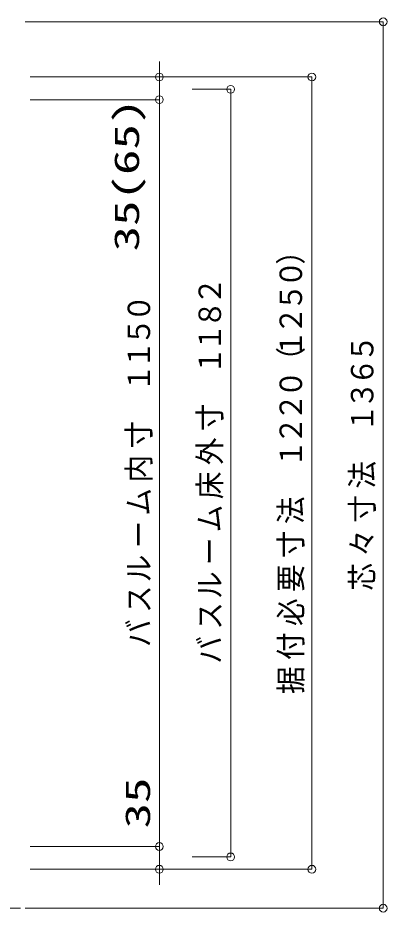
# Model space of a CAD drawing. Units: millimetres on the paper. Extents: x -305 to 305, y -152 to 152.
# Drawn here: x -74.1 to -45.6, y 3.5 to 72.4 of the extents above; entities that cross this region are included whole.
import ezdxf
from ezdxf.enums import TextEntityAlignment as Align

# ---------------------------------------------------------------- set-up
doc = ezdxf.new("R2010")
doc.units = ezdxf.units.MM
doc.linetypes.add('LONG_CHAIN', pattern=[21, 18, -1, 1, -1])
doc.layers.add('0-0_0', color=7, linetype='Continuous', lineweight=9)
doc.layers.add('0-1_VIEW0001', color=7, linetype='Continuous', lineweight=9)
doc.styles.add('ＭＳ ゴシック', font='')
doc.styles.get('ＭＳ ゴシック').set_extended_font_data('MS Gothic')

# ---------------------------------------------------------------- blocks, each defined once
blk = doc.blocks.new('_ORIGIN')
at = {"layer": '0-0_0'}
blk.add_line((0, 0), (-1, 0), dxfattribs=at)
blk.add_circle((0, 0), 0.5, dxfattribs=at)

msp = doc.modelspace()

# ---------------------------------------------------------------- linework, layer by layer
at = {"layer": '0-1_VIEW0001'}
for p, q in [((-73.519, 72.093), (-45.934, 72.093)), ((-45.934, 4.443), (-45.934, 71.493)), ((-63.183, 68.443), (-63.183, 69.043)), ((-73.144, 67.843), (-51.433, 67.843)), ((-53.974, 67.843), (-63.183, 67.843)), ((-63.183, 66.093), (-63.183, 67.843)), ((-60.644, 66.893), (-57.684, 66.893)), ((-51.433, 67.243), (-51.433, 7.443)), ((-57.684, 8.393), (-57.684, 66.293)), ((-73.144, 66.093), (-63.184, 66.093)), ((-63.184, 9.193), (-63.184, 65.493)), ((-63.183, 66.093), (-63.183, 54.274)), ((-63.183, 65.493), (-63.183, 64.893)), ((-63.182, 8.593), (-63.182, 14.031)), ((-63.182, 9.193), (-63.182, 9.793)), ((-73.144, 8.593), (-63.184, 8.593)), ((-63.182, 6.843), (-63.182, 8.593)), ((-60.644, 7.793), (-57.684, 7.793)), ((-73.144, 6.843), (-51.433, 6.843)), ((-53.974, 6.843), (-63.183, 6.843)), ((-63.182, 6.243), (-63.182, 5.643)), ((-73.519, 3.843), (-45.934, 3.843))]:
    msp.add_line(p, q, dxfattribs=at)
at = {"layer": '0-1_VIEW0001', "linetype": 'LONG_CHAIN'}
msp.add_line((-73.87, 3.843), (-124.633, 3.843), dxfattribs=at)

# ---------------------------------------------------------------- block references
at = {"layer": '0-1_VIEW0001', "xscale": 0.6, "yscale": 0.6}
for p, rotation in [((-45.934, 72.093), 90), ((-63.183, 67.843), 270), ((-51.433, 67.843), 90), ((-57.684, 66.893), 90), ((-63.184, 66.093), 90), ((-63.183, 66.093), 90), ((-63.184, 8.593), 270), ((-63.182, 8.593), 270), ((-57.684, 7.793), 270), ((-63.182, 6.843), 90), ((-51.433, 6.843), 270), ((-45.934, 3.843), 270)]:
    msp.add_blockref('_ORIGIN', p, dxfattribs=dict(at, rotation=rotation))

# ---------------------------------------------------------------- texts
at = {"layer": '0-1_VIEW0001', "style": 'ＭＳ ゴシック'}
for s, height, width, p in [('35(65)', 1.921, 1.5, (-64.169, 54.415)), ('）', 1.73, 0.9, (-51.672, 53.401)), ('０', 1.73, 0.9, (-51.672, 51.611)), ('２', 1.73, 0.9, (-57.913, 50.297)), ('５', 1.73, 0.9, (-51.672, 49.822)), ('０', 1.73, 0.9, (-63.377, 48.968)), ('８', 1.73, 0.9, (-57.913, 48.508)), ('２', 1.73, 0.9, (-51.672, 48.033)), ('５', 1.73, 0.9, (-63.377, 47.179)), ('１', 1.73, 0.9, (-57.913, 46.719)), ('１', 1.73, 0.9, (-51.672, 46.244)), ('１', 1.73, 0.9, (-63.377, 45.39)), ('（', 1.73, 0.9, (-51.672, 44.935)), ('５', 1.73, 0.9, (-46.173, 45.872)), ('１', 1.73, 0.9, (-57.913, 44.93)), ('６', 1.73, 0.9, (-46.173, 44.083)), ('１', 1.73, 0.9, (-63.377, 43.6)), ('０', 1.73, 0.9, (-51.672, 43.146)), ('３', 1.73, 0.9, (-46.173, 42.294)), ('２', 1.73, 0.9, (-51.672, 41.357)), ('寸', 1.73, 0.9, (-57.913, 40.574)), ('１', 1.73, 0.9, (-46.173, 40.505)), ('寸', 1.73, 0.9, (-63.377, 39.244)), ('２', 1.73, 0.9, (-51.672, 39.568)), ('外', 1.73, 0.9, (-57.913, 37.957)), ('１', 1.73, 0.9, (-51.672, 37.778)), ('内', 1.73, 0.9, (-63.377, 36.627)), ('法', 1.73, 0.9, (-46.173, 36.149)), ('床', 1.73, 0.9, (-57.913, 35.339)), ('ム', 1.73, 0.9, (-63.377, 34.071)), ('法', 1.73, 0.9, (-51.672, 33.422)), ('寸', 1.73, 0.9, (-46.173, 33.532)), ('ム', 1.73, 0.9, (-57.913, 32.783)), ('ー', 1.73, 0.9, (-63.377, 31.557)), ('寸', 1.73, 0.9, (-51.672, 30.805)), ('々', 1.73, 0.9, (-46.173, 30.914)), ('ー', 1.73, 0.9, (-57.913, 30.269)), ('ル', 1.73, 0.9, (-63.377, 28.939)), ('芯', 1.73, 0.9, (-46.173, 28.297)), ('ル', 1.73, 0.9, (-57.913, 27.652)), ('要', 1.73, 0.9, (-51.672, 28.188)), ('ス', 1.73, 0.9, (-63.377, 26.578)), ('必', 1.73, 0.9, (-51.672, 25.571)), ('ス', 1.73, 0.9, (-57.913, 25.29)), ('バ', 1.73, 0.9, (-63.377, 23.961)), ('付', 1.73, 0.9, (-51.672, 22.954)), ('バ', 1.73, 0.9, (-57.913, 22.673)), ('据', 1.73, 0.9, (-51.672, 20.336)), ('35', 1.921, 1.5, (-63.321, 9.984))]:
    msp.add_text(s, height=height, rotation=90, dxfattribs=dict(at, width=width)).set_placement(p, align=Align.BOTTOM_LEFT)

doc.saveas('drawing.dxf')
